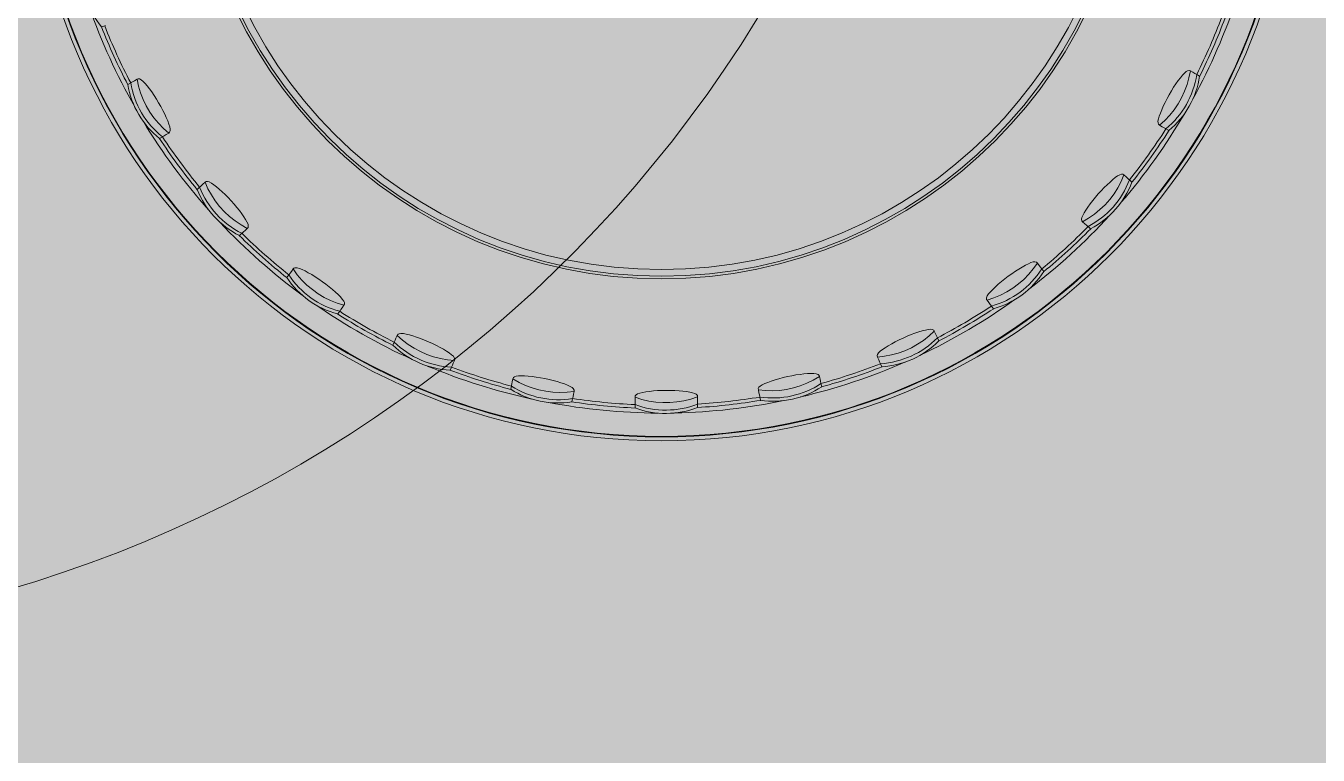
# Model space of a CAD drawing. Header units: millimetres. Extents: x -11451263 to 11578383104, y -507 to 1450429.
# Drawn here: x 12076149 to 12077066, y 1107522 to 1108040 of the extents above; entities that cross this region are included whole.
import ezdxf

# ---------------------------------------------------------------- set-up
doc = ezdxf.new("R2010")
doc.units = ezdxf.units.MM
doc.header["$MEASUREMENT"] = 0
doc.layers.get('0').update_dxf_attribs({"linetype": 'CONTINUOUS', "lineweight": 13})
doc.layers.get('Defpoints').update_dxf_attribs({"color": 5, "linetype": 'CONTINUOUS', "lineweight": 13})
for name, color, linetype, lineweight in [('CUA', 37, 'CONTINUOUS', 13), ('DO DIEN TICH THONG THUY', 141, 'CONTINUOUS', 13), ('KT-Net to mau', 159, 'CONTINUOUS', 18), ('KT-Vat lieu', 250, 'CONTINUOUS', 9), ('SPE-MEP-Plumbing', 90, 'CONTINUOUS', 0)]:
    doc.layers.add(name, color=color, linetype=linetype, lineweight=lineweight)

# ---------------------------------------------------------------- blocks, each defined once
blk = doc.blocks.new('D_1350')
at = {"color": 8}
blk.add_arc((-150.4, 19.3), 1253.7, 168.8268, 251.7373, dxfattribs=at)
blk = doc.blocks.new('binh loc cat (bang)')
for p, q in [((427.81, 424.12), (427.82, 426.49)), ((427.81, 424.12), (427.81, 423.64)), ((427.81, 423.64), (427.81, 422.63)), ((427.81, 422.63), (427.82, 421.05)), ((442.46, 422.49), (437.49, 421.69)), ((447.48, 422.89), (442.46, 422.49)), ((452.52, 422.89), (447.48, 422.89)), ((457.54, 422.49), (452.52, 422.89)), ((462.51, 421.69), (457.54, 422.49)), ((472.18, 426.49), (472.19, 424.12)), ((472.18, 421.03), (472.19, 422.6)), ((472.19, 423.64), (472.19, 424.12)), ((472.19, 422.6), (472.19, 423.64)), ((359.61, 413.12), (354.78, 411.69)), ((364.54, 414.17), (359.61, 413.12)), ((369.54, 414.82), (364.54, 414.17)), ((374.56, 415.07), (369.54, 414.82)), ((379.6, 414.93), (374.56, 415.07)), ((384.59, 414.38), (379.6, 414.93)), ((383.03, 421.78), (383.53, 419.46)), ((383.63, 418.99), (383.53, 419.46)), ((383.84, 417.98), (383.63, 418.99)), ((384.16, 416.44), (383.84, 417.98)), ((384.67, 413.52), (384.12, 412.49)), ((384.59, 414.38), (384.16, 416.44)), ((384.59, 414.38), (384.67, 413.52)), ((427.82, 421.05), (427.82, 418.92)), ((432.6, 420.5), (427.82, 418.92)), ((427.88, 418.18), (427.82, 418.92)), ((428.4, 417.43), (427.88, 418.18)), ((429.66, 416.51), (428.4, 417.43)), ((431.31, 416), (429.66, 416.51)), ((433.29, 415.55), (431.31, 416)), ((437.49, 421.69), (432.6, 420.5)), ((435.58, 415.14), (433.29, 415.55)), ((438.14, 414.8), (435.58, 415.14)), ((440.91, 414.53), (438.14, 414.8)), ((443.85, 414.34), (440.91, 414.53)), ((446.89, 414.22), (443.85, 414.34)), ((450, 414.18), (446.89, 414.22)), ((453.11, 414.22), (450, 414.18)), ((456.15, 414.34), (453.11, 414.22)), ((459.09, 414.53), (456.15, 414.34)), ((461.86, 414.8), (459.09, 414.53)), ((464.42, 415.14), (461.86, 414.8)), ((467.4, 420.5), (462.51, 421.69)), ((466.71, 415.55), (464.42, 415.14)), ((468.69, 416), (466.71, 415.55)), ((472.18, 418.92), (467.4, 420.5)), ((470.34, 416.51), (468.69, 416)), ((471.29, 417.15), (470.34, 416.51)), ((472.07, 418.06), (471.29, 417.15)), ((472.18, 418.92), (472.07, 418.06)), ((472.18, 418.92), (472.18, 421.03)), ((515.38, 413.34), (515.41, 414.38)), ((515.86, 412.52), (515.38, 413.34)), ((515.84, 416.46), (515.41, 414.38)), ((520.4, 414.93), (515.41, 414.38)), ((516.16, 418), (515.84, 416.46)), ((516.37, 419), (516.16, 418)), ((516.47, 419.46), (516.37, 419)), ((516.47, 419.46), (516.97, 421.78)), ((525.44, 415.07), (520.4, 414.93)), ((530.46, 414.82), (525.44, 415.07)), ((535.46, 414.17), (530.46, 414.82)), ((540.39, 413.12), (535.46, 414.17)), ((545.22, 411.69), (540.39, 413.12)), ((340.11, 410.23), (339.63, 412.56)), ((340.11, 410.23), (340.21, 409.77)), ((340.21, 409.77), (340.43, 408.78)), ((340.43, 408.78), (340.76, 407.24)), ((340.76, 407.24), (341.21, 405.15)), ((345.55, 407.69), (341.21, 405.15)), ((341.52, 404.31), (341.21, 405.15)), ((342.29, 403.69), (341.52, 404.31)), ((343.51, 403.18), (342.29, 403.69)), ((350.09, 409.87), (345.55, 407.69)), ((354.78, 411.69), (350.09, 409.87)), ((357.84, 404), (354.92, 403.59)), ((360.84, 404.52), (357.84, 404)), ((363.89, 405.13), (360.84, 404.52)), ((366.92, 405.81), (363.89, 405.13)), ((369.87, 406.56), (366.92, 405.81)), ((372.7, 407.37), (369.87, 406.56)), ((375.36, 408.21), (372.7, 407.37)), ((377.79, 409.07), (375.36, 408.21)), ((379.94, 409.94), (377.79, 409.07)), ((381.79, 410.8), (379.94, 409.94)), ((383.3, 411.64), (381.79, 410.8)), ((384.12, 412.49), (383.3, 411.64)), ((516.7, 411.64), (515.86, 412.52)), ((518.21, 410.8), (516.7, 411.64)), ((520.06, 409.94), (518.21, 410.8)), ((522.21, 409.07), (520.06, 409.94)), ((524.64, 408.21), (522.21, 409.07)), ((527.3, 407.37), (524.64, 408.21)), ((530.13, 406.56), (527.3, 407.37)), ((533.08, 405.81), (530.13, 406.56)), ((536.11, 405.13), (533.08, 405.81)), ((539.16, 404.52), (536.11, 405.13)), ((542.16, 404), (539.16, 404.52)), ((545.08, 403.59), (542.16, 404)), ((549.91, 409.87), (545.22, 411.69)), ((554.45, 407.69), (549.91, 409.87)), ((558.79, 405.15), (554.45, 407.69)), ((558.49, 404.31), (557.49, 403.57)), ((558.79, 405.15), (558.49, 404.31)), ((558.79, 405.15), (559.24, 407.22)), ((559.24, 407.22), (559.57, 408.75)), ((559.57, 408.75), (559.79, 409.76)), ((559.79, 409.76), (559.89, 410.23)), ((560.37, 412.56), (559.89, 410.23)), ((296.8, 398.64), (297.77, 396.48)), ((297.97, 396.04), (297.77, 396.48)), ((298.38, 395.09), (297.97, 396.04)), ((299.02, 393.65), (298.38, 395.09)), ((345.22, 403.03), (343.51, 403.18)), ((347.26, 402.99), (345.22, 403.03)), ((349.59, 403.08), (347.26, 402.99)), ((352.16, 403.27), (349.59, 403.08)), ((354.92, 403.59), (352.16, 403.27)), ((547.84, 403.27), (545.08, 403.59)), ((550.41, 403.08), (547.84, 403.27)), ((552.74, 402.99), (550.41, 403.08)), ((554.78, 403.03), (552.74, 402.99)), ((556.49, 403.18), (554.78, 403.03)), ((557.49, 403.57), (556.49, 403.18)), ((601.63, 395.11), (600.99, 393.67)), ((602.04, 396.05), (601.63, 395.11)), ((602.23, 396.48), (602.04, 396.05)), ((602.23, 396.48), (603.2, 398.64)), ((275.69, 385.3), (271.27, 382.89)), ((280.3, 387.35), (275.69, 385.3)), ((285.05, 389.03), (280.3, 387.35)), ((289.91, 390.32), (285.05, 389.03)), ((294.87, 391.22), (289.91, 390.32)), ((296.24, 386.42), (294.31, 385.12)), ((299.87, 391.72), (294.87, 391.22)), ((297.87, 387.64), (296.24, 386.42)), ((299.17, 388.77), (297.87, 387.64)), ((299.87, 391.72), (299.02, 393.65)), ((299.8, 389.78), (299.17, 388.77)), ((300.12, 390.9), (299.8, 389.78)), ((299.87, 391.72), (300.12, 390.9)), ((599.89, 390.72), (600.13, 391.72)), ((600.18, 389.81), (599.89, 390.72)), ((600.99, 393.67), (600.13, 391.72)), ((605.13, 391.22), (600.13, 391.72)), ((600.83, 388.77), (600.18, 389.81)), ((602.13, 387.64), (600.83, 388.77)), ((603.76, 386.42), (602.13, 387.64)), ((605.69, 385.12), (603.76, 386.42)), ((610.09, 390.32), (605.13, 391.22)), ((614.95, 389.03), (610.09, 390.32)), ((619.7, 387.35), (614.95, 389.03)), ((624.31, 385.3), (619.7, 387.35)), ((628.73, 382.89), (624.31, 385.3)), ((257.22, 378.42), (256.27, 380.59)), ((257.22, 378.42), (257.41, 377.99)), ((257.41, 377.99), (257.83, 377.06)), ((257.83, 377.06), (258.48, 375.62)), ((263.07, 377.06), (259.35, 373.68)), ((267.05, 380.14), (263.07, 377.06)), ((271.27, 382.89), (267.05, 380.14)), ((278.69, 377.14), (275.85, 376.01)), ((281.54, 378.37), (278.69, 377.14)), ((284.36, 379.67), (281.54, 378.37)), ((287.1, 381.02), (284.36, 379.67)), ((289.7, 382.39), (287.1, 381.02)), ((292.12, 383.77), (289.7, 382.39)), ((294.31, 385.12), (292.12, 383.77)), ((607.88, 383.77), (605.69, 385.12)), ((610.3, 382.39), (607.88, 383.77)), ((612.9, 381.02), (610.3, 382.39)), ((615.64, 379.67), (612.9, 381.02)), ((618.46, 378.37), (615.64, 379.67)), ((621.31, 377.14), (618.46, 378.37)), ((624.15, 376.01), (621.31, 377.14)), ((632.95, 380.14), (628.73, 382.89)), ((636.93, 377.06), (632.95, 380.14)), ((640.65, 373.68), (636.93, 377.06)), ((641.51, 375.61), (642.16, 377.04)), ((642.16, 377.04), (642.58, 377.98)), ((642.58, 377.98), (642.78, 378.42)), ((643.73, 380.59), (642.78, 378.42)), ((258.48, 375.62), (259.35, 373.68)), ((259.75, 372.98), (259.35, 373.68)), ((260.65, 372.49), (259.75, 372.98)), ((262.01, 372.23), (260.65, 372.49)), ((263.72, 372.44), (262.01, 372.23)), ((265.72, 372.83), (263.72, 372.44)), ((267.98, 373.39), (265.72, 372.83)), ((270.45, 374.12), (267.98, 373.39)), ((273.09, 375), (270.45, 374.12)), ((275.85, 376.01), (273.09, 375)), ((626.91, 375), (624.15, 376.01)), ((629.55, 374.12), (626.91, 375)), ((632.02, 373.39), (629.55, 374.12)), ((634.28, 372.83), (632.02, 373.39)), ((636.28, 372.44), (634.28, 372.83)), ((637.99, 372.23), (636.28, 372.44)), ((639.05, 372.4), (637.99, 372.23)), ((640.18, 372.92), (639.05, 372.4)), ((640.65, 373.68), (640.18, 372.92)), ((640.65, 373.68), (641.51, 375.61)), ((217.26, 358.08), (218.67, 356.16)), ((681.33, 356.16), (682.74, 358.08)), ((218.95, 355.77), (218.67, 356.16)), ((677.85, 351.01), (678.29, 351.95)), ((677.95, 350.07), (677.85, 351.01)), ((678.36, 348.92), (677.95, 350.07)), ((679.54, 353.68), (678.29, 351.95)), ((683.08, 350.42), (678.29, 351.95)), ((679.4, 347.54), (678.36, 348.92)), ((680.46, 354.95), (679.54, 353.68)), ((681.06, 355.78), (680.46, 354.95)), ((681.33, 356.16), (681.06, 355.78)), ((687.74, 348.51), (683.08, 350.42)), ((680.74, 346), (679.4, 347.54)), ((682.35, 344.33), (680.74, 346)), ((684.22, 342.56), (682.35, 344.33)), ((686.3, 340.71), (684.22, 342.56)), ((688.56, 338.82), (686.3, 340.71)), ((692.23, 346.23), (687.74, 348.51)), ((696.53, 343.6), (692.23, 346.23)), ((700.61, 340.64), (696.53, 343.6)), ((704.43, 337.37), (700.61, 340.64)), ((690.96, 336.93), (688.56, 338.82)), ((693.45, 335.08), (690.96, 336.93)), ((695.98, 333.28), (693.45, 335.08)), ((698.52, 331.59), (695.98, 333.28)), ((701.01, 330.02), (698.52, 331.59)), ((707.98, 333.8), (704.43, 337.37)), ((711.24, 329.96), (707.98, 333.8)), ((718.63, 332), (717.24, 330.07)), ((703.41, 328.61), (701.01, 330.02)), ((705.68, 327.39), (703.41, 328.61)), ((707.77, 326.36), (705.68, 327.39)), ((709.65, 325.57), (707.77, 326.36)), ((711.27, 325.01), (709.65, 325.57)), ((714.18, 325.88), (711.24, 329.96)), ((712.46, 324.97), (711.27, 325.01)), ((713.59, 325.25), (712.46, 324.97)), ((714.18, 325.88), (713.59, 325.25)), ((714.18, 325.88), (715.42, 327.58)), ((715.42, 327.58), (716.35, 328.85)), ((716.35, 328.85), (716.96, 329.68)), ((716.96, 329.68), (717.24, 330.07)), ((745.75, 295.03), (745.85, 295.97)), ((745.92, 293.82), (745.75, 295.03)), ((745.85, 295.97), (746.48, 296.79)), ((746.64, 292.25), (745.92, 293.82)), ((748.06, 298.22), (746.48, 296.79)), ((750.85, 294.3), (746.48, 296.79)), ((749.22, 299.28), (748.06, 298.22)), ((749.98, 299.97), (749.22, 299.28)), ((750.33, 300.28), (749.98, 299.97)), ((750.33, 300.28), (752.1, 301.86)), ((755, 291.46), (750.85, 294.3)), ((747.63, 290.47), (746.64, 292.25)), ((748.87, 288.5), (747.63, 290.47)), ((750.32, 286.37), (748.87, 288.5)), ((751.98, 284.13), (750.32, 286.37)), ((758.92, 288.3), (755, 291.46)), ((762.58, 284.84), (758.92, 288.3)), ((765.95, 281.1), (762.58, 284.84)), ((753.79, 281.82), (751.98, 284.13)), ((755.75, 279.47), (753.79, 281.82)), ((757.79, 277.14), (755.75, 279.47)), ((759.9, 274.86), (757.79, 277.14)), ((769.01, 277.1), (765.95, 281.1)), ((771.75, 272.87), (769.01, 277.1)), ((762.03, 272.67), (759.9, 274.86)), ((764.14, 270.62), (762.03, 272.67)), ((766.2, 268.74), (764.14, 270.62)), ((768.16, 267.07), (766.2, 268.74)), ((769.99, 265.64), (768.16, 267.07)), ((774.13, 268.43), (771.75, 272.87)), ((776.16, 263.83), (774.13, 268.43)), ((777.73, 265.24), (778.9, 266.29)), ((778.9, 266.29), (779.67, 266.98)), ((779.67, 266.98), (780.03, 267.3)), ((781.79, 268.89), (780.03, 267.3)), ((771.66, 264.47), (769.99, 265.64)), ((773.14, 263.58), (771.66, 264.47)), ((774.67, 263.26), (773.14, 263.58)), ((775.58, 263.38), (774.67, 263.26)), ((776.16, 263.83), (775.58, 263.38)), ((776.16, 263.83), (777.73, 265.24)), ((803.55, 229.74), (801.71, 228.67)), ((804.91, 230.53), (803.55, 229.74)), ((805.79, 231.04), (804.91, 230.53)), ((806.2, 231.28), (805.79, 231.04)), ((806.2, 231.28), (808.26, 232.46)), ((800.54, 225.87), (800.63, 227.09)), ((800.92, 224.19), (800.54, 225.87)), ((800.63, 227.09), (800.92, 227.99)), ((800.92, 227.99), (801.71, 228.67)), ((801.52, 222.24), (800.92, 224.19)), ((802.32, 220.06), (801.52, 222.24)), ((805.46, 225.32), (801.71, 228.67)), ((808.94, 221.68), (805.46, 225.32)), ((812.11, 217.77), (808.94, 221.68)), ((803.3, 217.67), (802.32, 220.06)), ((804.45, 215.14), (803.3, 217.67)), ((805.75, 212.5), (804.45, 215.14)), ((807.17, 209.8), (805.75, 212.5)), ((814.97, 213.63), (812.11, 217.77)), ((817.49, 209.26), (814.97, 213.63)), ((808.69, 207.09), (807.17, 209.8)), ((810.27, 204.42), (808.69, 207.09)), ((811.9, 201.84), (810.27, 204.42)), ((813.54, 199.39), (811.9, 201.84)), ((819.65, 204.71), (817.49, 209.26)), ((821.45, 200.01), (819.65, 204.71)), ((815.16, 197.13), (813.54, 199.39)), ((816.73, 195.09), (815.16, 197.13)), ((818.23, 193.3), (816.73, 195.09)), ((819.62, 191.81), (818.23, 193.3)), ((822.86, 195.18), (821.45, 200.01)), ((823.88, 190.25), (822.86, 195.18)), ((827.98, 192.6), (828.39, 192.84)), ((830.44, 194.03), (828.39, 192.84)), ((820.88, 190.64), (819.62, 191.81)), ((821.94, 190.12), (820.88, 190.64)), ((823.09, 189.92), (821.94, 190.12)), ((823.88, 190.25), (823.09, 189.92)), ((823.88, 190.25), (825.71, 191.3)), ((825.71, 191.3), (827.08, 192.08)), ((827.08, 192.08), (827.98, 192.6)), ((839.84, 148.05), (840.31, 149.52)), ((839.87, 146.33), (839.84, 148.05)), ((840.31, 149.52), (841.01, 150.36)), ((841.01, 150.36), (841.56, 150.54)), ((843.59, 151.21), (841.56, 150.54)), ((844.54, 146.49), (841.56, 150.54)), ((845.08, 151.7), (843.59, 151.21)), ((846.05, 152.02), (845.08, 151.7)), ((846.5, 152.17), (846.05, 152.02)), ((846.5, 152.17), (848.76, 152.89)), ((840.05, 144.3), (839.87, 146.33)), ((840.37, 142), (840.05, 144.3)), ((840.84, 139.46), (840.37, 142)), ((841.44, 136.74), (840.84, 139.46)), ((847.18, 142.21), (844.54, 146.49)), ((849.48, 137.73), (847.18, 142.21)), ((851.41, 133.08), (849.48, 137.73)), ((842.16, 133.89), (841.44, 136.74)), ((842.98, 130.95), (842.16, 133.89)), ((843.91, 127.99), (842.98, 130.95)), ((852.97, 128.28), (851.41, 133.08)), ((844.9, 125.05), (843.91, 127.99)), ((845.96, 122.18), (844.9, 125.05)), ((847.05, 119.45), (845.96, 122.18)), ((848.17, 116.9), (847.05, 119.45)), ((854.14, 123.38), (852.97, 128.28)), ((854.92, 118.41), (854.14, 123.38)), ((849.28, 114.58), (848.17, 116.9)), ((850.37, 112.52), (849.28, 114.58)), ((851.42, 110.77), (850.37, 112.52)), ((852.41, 109.36), (851.42, 110.77)), ((855.29, 113.39), (854.92, 118.41)), ((855.27, 108.36), (855.29, 113.39)), ((862.47, 110.69), (860.22, 109.95)), ((853.34, 108.64), (852.41, 109.36)), ((854.43, 108.2), (853.34, 108.64)), ((855.27, 108.36), (854.43, 108.2)), ((855.27, 108.36), (857.28, 109.01)), ((857.28, 109.01), (858.77, 109.49)), ((858.77, 109.49), (859.76, 109.8)), ((859.76, 109.8), (860.22, 109.95)), ((862.1, 63.77), (862.7, 64.87)), ((862.7, 64.87), (863.47, 65.65)), ((863.47, 65.65), (864.31, 65.84)), ((866.42, 66.07), (864.31, 65.84)), ((866.37, 61.26), (864.31, 65.84)), ((867.99, 66.24), (866.42, 66.07)), ((869, 66.35), (867.99, 66.24)), ((869.47, 66.4), (869, 66.35)), ((869.47, 66.4), (871.83, 66.64)), ((861.29, 55.15), (861.36, 57.73)), ((861.31, 52.37), (861.29, 55.15)), ((861.36, 57.73), (861.52, 60.05)), ((861.52, 60.05), (861.77, 62.08)), ((861.77, 62.08), (862.1, 63.77)), ((868.07, 56.52), (866.37, 61.26)), ((869.38, 51.66), (868.07, 56.52)), ((861.42, 49.43), (861.31, 52.37)), ((861.62, 46.39), (861.42, 49.43)), ((861.91, 43.29), (861.62, 46.39)), ((870.31, 46.71), (869.38, 51.66)), ((870.83, 41.7), (870.31, 46.71)), ((862.27, 40.21), (861.91, 43.29)), ((862.71, 37.19), (862.27, 40.21)), ((863.21, 34.29), (862.71, 37.19)), ((870.96, 36.66), (870.83, 41.7)), ((863.77, 31.56), (863.21, 34.29)), ((864.38, 29.06), (863.77, 31.56)), ((865.02, 26.82), (864.38, 29.06)), ((870.01, 26.65), (870.69, 31.63)), ((870.69, 31.63), (870.96, 36.66)), ((865.68, 24.89), (865.02, 26.82)), ((866.35, 23.31), (865.68, 24.89)), ((867.12, 22.4), (866.35, 23.31)), ((868.08, 21.75), (867.12, 22.4)), ((868.94, 21.73), (868.08, 21.75)), ((868.94, 21.73), (870.01, 26.65)), ((868.94, 21.73), (871.04, 21.95)), ((871.04, 21.95), (872.61, 22.11)), ((872.61, 22.11), (873.64, 22.21)), ((873.64, 22.21), (874.11, 22.26)), ((876.47, 22.52), (874.11, 22.26)), ((864.38, -29.06), (865.02, -26.82)), ((865.02, -26.82), (865.68, -24.89)), ((865.68, -24.89), (866.35, -23.31)), ((866.35, -23.31), (867.15, -22.37)), ((867.15, -22.37), (867.91, -21.82)), ((867.91, -21.82), (868.94, -21.73)), ((870.01, -26.65), (868.94, -21.73)), ((871.06, -21.95), (868.94, -21.73)), ((870.69, -31.63), (870.01, -26.65)), ((872.63, -22.11), (871.06, -21.95)), ((873.64, -22.21), (872.63, -22.11)), ((874.11, -22.26), (873.64, -22.21)), ((874.11, -22.26), (876.47, -22.52)), ((862.71, -37.19), (863.21, -34.29)), ((863.21, -34.29), (863.77, -31.56)), ((863.77, -31.56), (864.38, -29.06)), ((870.96, -36.66), (870.69, -31.63)), ((870.83, -41.7), (870.96, -36.66)), ((861.62, -46.39), (861.91, -43.29)), ((861.91, -43.29), (862.27, -40.21)), ((862.27, -40.21), (862.71, -37.19)), ((870.31, -46.71), (870.83, -41.7)), ((861.29, -55.15), (861.31, -52.37)), ((861.31, -52.37), (861.42, -49.43)), ((861.42, -49.43), (861.62, -46.39)), ((868.07, -56.52), (869.38, -51.66)), ((869.38, -51.66), (870.31, -46.71)), ((861.36, -57.73), (861.29, -55.15)), ((861.52, -60.05), (861.36, -57.73)), ((861.77, -62.08), (861.52, -60.05)), ((862.1, -63.77), (861.77, -62.08)), ((862.61, -64.74), (862.1, -63.77)), ((864.31, -65.84), (866.37, -61.26)), ((866.37, -61.26), (868.07, -56.52)), ((863.44, -65.64), (862.61, -64.74)), ((864.31, -65.84), (863.44, -65.64)), ((864.31, -65.84), (866.4, -66.07)), ((866.4, -66.07), (867.97, -66.24)), ((867.97, -66.24), (869, -66.35)), ((869, -66.35), (869.47, -66.4)), ((871.83, -66.64), (869.47, -66.4))]:
    blk.add_line(p, q)
for radius in [450, 447.23, 446.83, 334.98, 333.14, 328.39]:
    blk.add_circle((450, 0), radius)
for centre, radius, start, end in [((373.39, 360.42), 62.11, 81.07517, 122.92483), ((450, 0), 430.33, 90.80821, 101.19179), ((450, 0), 427.12, 92.95582, 99.04418), ((450, 0), 424.7, 92.9955, 99.0045), ((450, 366.1), 62.11, 69.06554, 110.93446), ((450, 368.47), 62.11, 69.07517, 110.92483), ((450, 0), 430.33, 78.80821, 89.19179), ((450, 0), 427.12, 80.95582, 87.04418), ((450, 0), 424.7, 80.9955, 87.0045), ((526.61, 360.42), 62.11, 57.07517, 98.92483), ((450, 0), 430.33, 102.80821, 113.19179), ((373.88, 358.1), 62.11, 81.06554, 122.93446), ((526.12, 358.1), 62.11, 57.06554, 98.93446), ((450, 0), 430.33, 66.80821, 77.19179), ((450, 0), 427.12, 104.95582, 111.04418), ((450, 0), 424.7, 104.9955, 111.0045), ((450, 0), 424.7, 68.9955, 75.0045), ((450, 0), 427.12, 68.95582, 75.04418), ((300.13, 336.61), 62.11, 93.07517, 134.92483), ((301.09, 334.45), 62.11, 93.06554, 134.93446), ((598.91, 334.45), 62.11, 45.06554, 86.93446), ((599.87, 336.61), 62.11, 45.07517, 86.92483), ((450, 0), 430.33, 114.80821, 125.19179), ((450, 0), 430.33, 54.80821, 65.19179), ((450, 0), 427.12, 116.95582, 123.04418), ((450, 0), 424.7, 116.9955, 123.0045), ((450, 0), 424.7, 56.9955, 63.0045), ((450, 0), 427.12, 56.95582, 63.04418), ((233.42, 298.1), 62.11, 105.07517, 146.92483), ((666.58, 298.1), 62.11, 33.07517, 74.92483), ((665.19, 296.18), 62.11, 33.06554, 74.93446), ((450, 0), 430.33, 42.80821, 53.19179), ((450, 0), 427.12, 44.95582, 51.04418), ((450, 0), 424.7, 44.9955, 51.0045), ((722.07, 244.97), 62.11, 21.06554, 62.93446), ((723.83, 246.55), 62.11, 21.07517, 62.92483), ((450, 0), 430.33, 30.80821, 41.19179), ((450, 0), 424.7, 32.9955, 39.0045), ((450, 0), 427.12, 32.95582, 39.04418), ((767.05, 183.05), 62.11, 9.06554, 50.93446), ((769.1, 184.24), 62.11, 9.07517, 50.92483), ((450, 0), 430.33, 18.80821, 29.19179), ((450, 0), 424.7, 20.9955, 27.0045), ((450, 0), 427.12, 20.95582, 27.04418), ((798.18, 113.13), 62.11, 357.06554, 38.93446), ((800.44, 113.86), 62.11, 357.07517, 38.92483), ((450, 0), 430.33, 6.80821, 17.19179), ((450, 0), 427.12, 8.95582, 15.04418), ((450, 0), 424.7, 8.9955, 15.0045), ((814.1, 38.27), 62.11, 345.06554, 26.93446), ((816.45, 38.52), 62.11, 345.07517, 26.92483), ((450, 0), 430.33, 354.80821, 5.19179), ((450, 0), 424.7, 356.9955, 3.0045), ((450, 0), 427.12, 356.95582, 3.04418), ((814.1, -38.27), 62.11, 333.06554, 14.93446), ((816.45, -38.52), 62.11, 333.07517, 14.92483), ((450, 0), 430.33, 342.80821, 353.19179), ((450, 0), 424.7, 344.9955, 351.0045), ((450, 0), 427.12, 344.95582, 351.04418)]:
    blk.add_arc(centre, radius, start, end)
blk = doc.blocks.new('A$C28B845C9')
at = {"layer": 'SPE-MEP-Plumbing', "xscale": -1, "rotation": 144.4550569256111}
blk.add_blockref('binh loc cat (bang)', (2914.08, 4553.16, 0), dxfattribs=at)
blk = doc.blocks.new('l3 hatch north')
at = {"true_color": 0xf28888}
h = blk.add_hatch(color=11, dxfattribs=at)
h.dxf.hatch_style = 1
edge = h.paths.add_edge_path()
edge.add_arc((12067777.96, 1591954.07), 10786.77, 116.688833, 139.659031, ccw=False)
edge.add_arc((12065362.28, 1597191.63), 5025.99, 80.17216, 118.90222, ccw=False)
edge.add_arc((12065360.23, 1597283.58), 4935.76, 51.15696, 79.96644, ccw=False)
edge.add_line((12068455.88, 1601127.89), (12074702.55, 1595959.96))
edge.add_arc((12078138.99, 1599771.03), 5131.61, 227.95899, 237.24787)
edge.add_line((12075362.76, 1595455.25), (12074102.63, 1593929.37))
edge.add_line((12074102.63, 1593929.37), (12080579.5, 1588580.52))
edge.add_arc((12078611.51, 1585300.34), 3825.25, -11.16173, 59.03781, ccw=False)
edge.add_line((12082364.41, 1584559.85), (12080860.2, 1579171.15))
edge.add_arc((12082407.8, 1578761.24), 1600.96, 165.16459, 253.77999)
edge.add_line((12081960.61, 1577224), (12083459.92, 1576800.34))
edge.add_line((12083459.92, 1576800.34), (12083913.78, 1578406.52))
edge.add_line((12083913.78, 1578406.52), (12085010.14, 1578096.72))
edge.add_line((12085010.14, 1578096.72), (12085064.52, 1578289.18))
edge.add_line((12085064.52, 1578289.18), (12087432.52, 1577620.05))
edge.add_line((12087432.52, 1577620.05), (12086925.35, 1575825.25))
edge.add_line((12086925.35, 1575825.25), (12111654.03, 1568830.2))
edge.add_line((12111654.03, 1568830.2), (12097509.92, 1572827.79))
edge.add_line((12097509.92, 1572827.79), (12096694, 1569943.29))
edge.add_line((12096694, 1569943.29), (12082642.29, 1573913.91))
edge.add_arc((12083458.06, 1576800.86), 3000, 230.44883, 254.22122, ccw=False)
edge.add_line((12081547.76, 1574487.7), (12079856.15, 1575884.69))
edge.add_line((12079856.15, 1575884.69), (12074206.97, 1580549.99))
edge.add_line((12074206.97, 1580549.99), (12074525.23, 1580935.38))
edge.add_line((12074525.23, 1580935.38), (12065810.18, 1588132.85))
edge.add_line((12065810.18, 1588132.85), (12050084.27, 1569085.9))
edge.add_line((12050084.27, 1569085.9), (12055250.35, 1564819.56))
edge.add_arc((12057430.84, 1567459.9), 3424.32, 230.44882, 313.33083)
edge.add_line((12059780.64, 1564969.04), (12061886.26, 1567515.47))
edge.add_line((12061886.26, 1567515.47), (12054098.59, 1573946.81))
edge.add_line((12054098.59, 1573946.81), (12055942.53, 1576179.62))
edge.add_line((12055942.53, 1576179.62), (12063730.2, 1569748.27))
edge.add_line((12063730.2, 1569748.27), (12067961.52, 1574871.94))
edge.add_line((12067961.52, 1574871.94), (12068886.78, 1574107.82))
edge.add_line((12068886.78, 1574107.82), (12074206.97, 1580549.99))
edge.add_line((12074206.97, 1580549.99), (12079856.15, 1575884.69))
edge.add_line((12079856.15, 1575884.69), (12081547.76, 1574487.7))
edge.add_arc((12083458.06, 1576800.86), 3000, 230.44883, 254.22122)
edge.add_line((12082642.29, 1573913.91), (12086108.5, 1572934.45))
edge.add_line((12086108.5, 1572934.45), (12084476.83, 1567056.48))
edge.add_line((12084476.83, 1567056.48), (12095035.21, 1564073.22))
edge.add_line((12095035.21, 1564073.22), (12097509.92, 1572827.79))
edge.add_line((12097509.92, 1572827.79), (12111654.03, 1568830.2))
edge.add_line((12111654.03, 1568830.2), (12109283.3, 1560469.19))
edge.add_arc((12093320.71, 1575918.59), 22214.59, 292.793496, 315.935987, ccw=False)
edge.add_arc((12093298.89, 1575950.5), 22252.46, 254.792624, 292.813462, ccw=False)
edge.add_arc((12089313.04, 1565438.09), 11116.08, 224.694292, 260.413304, ccw=False)
edge.add_line((12081410.96, 1557619.89), (12080681.18, 1558229.78))
edge.add_arc((12067930.29, 1542235.32), 20455.02, 51.437935, 56.069187)
edge.add_arc((12067984.14, 1542375.13), 20308.99, 55.975037, 81.903475)
edge.add_arc((12067930.29, 1542235.32), 20455.02, 81.809325, 105.631304)
edge.add_arc((12067938.79, 1542214.18), 20477.66, 105.638269, 128.716096)
edge.add_line((12055130.79, 1558191.98), (12046773.06, 1565076.38))
edge.add_line((12046773.06, 1565076.38), (12043207.18, 1560758.5))
edge.add_line((12043207.18, 1560758.5), (12045674.56, 1558720.84))
edge.add_line((12045674.56, 1558720.84), (12047075.45, 1560417.16))
edge.add_line((12047075.45, 1560417.16), (12052958.18, 1555559.07))
edge.add_line((12052958.18, 1555559.07), (12049171.29, 1550969.88))
edge.add_line((12049171.29, 1550969.88), (12047185.11, 1548562.9))
edge.add_arc((12038306.35, 1559726.13), 14263.6, 285.19234, 308.497261, ccw=False)
edge.add_line((12042044.27, 1545961.02), (12033444.61, 1542693.7))
edge.add_arc((12032076.87, 1546537.06), 4079.48, 184.64306, 289.5892, ccw=False)
edge.add_arc((12089443.33, 1544277.48), 61462.84, 171.7570062, 178.2011574, ccw=False)
edge.add_arc((12090395.2, 1544187.72), 62417.77, 165.1780988, 171.8007352, ccw=False)
edge.add_arc((12070027.31, 1550023.57), 41236.95, 159.167013, 165.777288, ccw=False)
edge.add_arc((12037505.71, 1561823.84), 6666.57, 146.372654, 154.543605, ccw=False)
edge.add_line((12031954.75, 1565515.71), (12037146.87, 1571794.02))
edge.add_line((12037146.87, 1571794.02), (12039596.78, 1574760.6))
edge.add_arc((12040213.7, 1574251.19), 800.05, 50.45444, 140.4522, ccw=False)
edge.add_line((12040723.08, 1574868.13), (12041981.89, 1573828.55))
edge.add_arc((12042393.29, 1574455.74), 750.08, 236.73741, 318.61248)
edge.add_line((12042956.04, 1573959.83), (12047186.29, 1579082.21))
edge.add_arc((12045700.6, 1579824.37), 1660.74, 333.4561, 379.35022)
edge.add_arc((12051091.76, 1582096.74), 4194.09, 142.31596, 204.24266, ccw=False)
edge.add_line((12047772.58, 1584660.61), (12047967.93, 1584897.15))
edge.add_line((12047967.93, 1584897.15), (12059556.23, 1598936.73))

msp = doc.modelspace()

# ---------------------------------------------------------------- hatches: boundary and pattern name
at = {"layer": 'DO DIEN TICH THONG THUY'}
h = msp.add_hatch(dxfattribs=at)
h.set_pattern_fill('ANSI31', color=256, scale=2000)
edge = h.paths.add_edge_path(flags=16)
edge.add_arc((12046298.28, 1104856.84), 765, 0, 360)
edge = h.paths.add_edge_path(flags=16)
edge.add_line((12053072.73, 1119286.73), (12047077.57, 1112027.23))
edge.add_line((12047077.57, 1112027.23), (12048247.13, 1111061.37))
edge.add_line((12048247.13, 1111061.37), (12057113.96, 1106798.08))
edge.add_arc((12058428.26, 1109531.57), 3033.04, 244.32116, 324.72506)
edge.add_line((12060904.41, 1107779.99), (12071494.05, 1104787.66))
edge.add_line((12071494.05, 1104787.66), (12073160.94, 1110686.67))
edge.add_line((12073160.94, 1110686.67), (12059094.86, 1114661.34))
edge.add_arc((12059906.56, 1117533.86), 2985, 230.44883, 254.22122, ccw=False)
edge.add_line((12058005.81, 1115232.26), (12053082.28, 1119298.29))
edge.add_line((12053082.28, 1119298.29), (12053072.73, 1119286.73))
edge = h.paths.add_edge_path()
edge.add_line((12050542.74, 1134649.84), (12057104.85, 1129240.33))
edge.add_arc((12054124.91, 1125625.47), 4684.79, -4.03959, 50.49931, ccw=False)
edge.add_line((12058798.06, 1125295.44), (12057294.26, 1119908.19))
edge.add_arc((12058830.14, 1119479.46), 1594.6, 164.4034, 254.54118)
edge.add_arc((11615597.41, -483238.91), 1661282.85, 73.88096281, 74.54118492, ccw=False)
edge.add_line((12076825.8, 1112733.86), (12074356.16, 1103994))
edge.add_arc((12071483.64, 1104805.69), 2985, 254.21964, 344.22123, ccw=False)
edge.add_line((12070671.87, 1101933.19), (12064668.17, 1103629.84))
edge.add_arc((12063032.39, 1097841.54), 6015, 74.219636, 138.643142)
edge.add_line((12058517.48, 1101815.93), (12056458.11, 1099476.49))
edge.add_arc((12044377.47, 1082961.62), 20461.74, 53.814497, 128.656979)
edge.add_line((12031595.91, 1098940.19), (12031375.26, 1099122.41))
edge.add_line((12031375.26, 1099122.41), (12032508.1, 1100494.17))
edge.add_line((12032508.1, 1100494.17), (12029709.2, 1102805.64))
edge.add_line((12029709.2, 1102805.64), (12031855.09, 1105404.08))
edge.add_line((12031855.09, 1105404.08), (12032857.45, 1104576.29))
edge.add_line((12032857.45, 1104576.29), (12034417.53, 1106465.38))
edge.add_line((12034417.53, 1106465.38), (12035882.53, 1105255.52))
edge.add_line((12035882.53, 1105255.52), (12038334.1, 1108224.09))
edge.add_line((12038334.1, 1108224.09), (12040030.64, 1106823))
edge.add_line((12040030.64, 1106823), (12041832.7, 1109005.09))
edge.add_line((12041832.7, 1109005.09), (12040136.14, 1110406.18))
edge.add_line((12040136.14, 1110406.18), (12044412.03, 1115583.82))
edge.add_line((12044412.03, 1115583.82), (12045337.29, 1114819.7))
edge.add_line((12045337.29, 1114819.7), (12052736.42, 1123779.24))
edge.add_arc((12051182.74, 1125062.32), 2015, 320.44883, 410.44883)
edge.add_line((12052465.82, 1126616), (12046834.87, 1131266.25))
edge.add_arc((12045551.79, 1129712.57), 2015, 50.44883, 137.15988)
edge.add_line((12044074.28, 1131082.68), (12012044.18, 1092298.34))
edge.add_line((12012044.18, 1092298.34), (12009831.25, 1094125.87))
edge.add_line((12009831.25, 1094125.87), (12047475.49, 1139708.97))
edge.add_line((12047475.49, 1139708.97), (12051778.49, 1136173.58))
edge.add_line((12051778.49, 1136173.58), (12051504.15, 1135839.97))
edge.add_arc((12051028.77, 1135240.61), 765, 51.58066, 230.44246)
edge.add_arc((12051028.77, 1135240.6), 765, 230.44246, 230.55561)
at = {"layer": 'KT-Vat lieu'}
h = msp.add_hatch(dxfattribs=at)
h.set_pattern_fill('ANSI31', color=256)
h.set_pattern_definition([(45, (0, 0), (-0.0883883476483, 0.0883883476483), [])])
edge = h.paths.add_edge_path(flags=0)
edge.add_arc((12046298.28, 1104856.84), 765, 0, 360)
edge = h.paths.add_edge_path(flags=17)
edge.add_line((12050552.28, 1134661.42), (12057114.39, 1129251.9))
edge.add_arc((12054124.91, 1125625.47), 4699.79, -4.05811, 50.49931, ccw=False)
edge.add_line((12058812.92, 1125292.87), (12057308.7, 1119904.15))
edge.add_arc((12058830.14, 1119479.46), 1579.6, 164.4034, 254.54118)
edge.add_arc((11615597.41, -483238.91), 1661297.85, 73.88044855, 74.54118492, ccw=False)
edge.add_line((12076844.29, 1112744.13), (12074370.6, 1103989.92))
edge.add_arc((12071483.64, 1104805.69), 3000, 254.21964, 344.22123, ccw=False)
edge.add_line((12070667.79, 1101918.76), (12064664.09, 1103615.41))
edge.add_arc((12063032.39, 1097841.54), 6000, 74.219636, 138.643142)
edge.add_line((12058528.74, 1101806.02), (12056470.26, 1099467.6))
edge.add_arc((12044377.47, 1082961.62), 20461.74, 53.772325, 128.699884)
edge.add_line((12031583.95, 1098930.62), (12031354.14, 1099120.4))
edge.add_line((12031354.14, 1099120.4), (12032486.98, 1100492.15))
edge.add_line((12032486.98, 1100492.15), (12029688.09, 1102803.62))
edge.add_line((12029688.09, 1102803.62), (12031853.08, 1105425.19))
edge.add_line((12031853.08, 1105425.19), (12032855.43, 1104597.41))
edge.add_line((12032855.43, 1104597.41), (12034415.51, 1106486.5))
edge.add_line((12034415.51, 1106486.5), (12035880.52, 1105276.64))
edge.add_line((12035880.52, 1105276.64), (12038332.08, 1108245.2))
edge.add_line((12038332.08, 1108245.2), (12040028.63, 1106844.12))
edge.add_line((12040028.63, 1106844.12), (12041811.58, 1109003.07))
edge.add_line((12041811.58, 1109003.07), (12040115.02, 1110404.17))
edge.add_line((12040115.02, 1110404.17), (12044410.01, 1115604.94))
edge.add_line((12044410.01, 1115604.94), (12045335.28, 1114840.82))
edge.add_line((12045335.28, 1114840.82), (12052724.85, 1123788.79))
edge.add_arc((12051182.74, 1125062.32), 2000, 320.44883, 410.44883)
edge.add_line((12052456.27, 1126604.43), (12046825.32, 1131254.69))
edge.add_arc((12045551.79, 1129712.57), 2000, 50.44883, 137.14756)
edge.add_line((12044085.57, 1131072.8), (12012046.2, 1092277.23))
edge.add_line((12012046.2, 1092277.23), (12009810.14, 1094123.85))
edge.add_line((12009810.14, 1094123.85), (12047473.45, 1139730.06))
edge.add_line((12047473.45, 1139730.06), (12051799.61, 1136175.65))
edge.add_line((12051799.61, 1136175.65), (12051506.28, 1135818.95))
edge.add_arc((12051028.77, 1135240.61), 750, 50.45494, 230.44246)
edge.add_arc((12051028.77, 1135240.6), 750, 230.44246, 230.55617)
edge = h.paths.add_edge_path(flags=0)
edge.add_arc((12063032.39, 1097841.54), 6000, 74.219636, 138.643142)
edge.add_arc((12063032.39, 1097841.54), 6000, 74.219636, 138.643142, ccw=False)
edge = h.paths.add_edge_path(flags=0)
edge.add_arc((12051182.74, 1125062.32), 2000, -39.55117, 50.44883, ccw=False)
edge.add_arc((12051182.74, 1125062.32), 2000, 320.44883, 410.44883)
edge = h.paths.add_edge_path(flags=0)
edge.add_arc((12051028.77, 1135240.61), 750, 50.45494, 230.44246, ccw=False)
edge.add_arc((12051028.77, 1135240.61), 750, 50.45494, 230.44246)
edge = h.paths.add_edge_path(flags=17)
edge.add_line((12050552.28, 1134661.42), (12057114.39, 1129251.9))
edge.add_arc((12054124.91, 1125625.47), 4699.79, 355.94189, 410.49931)
edge.add_line((12058812.92, 1125292.87), (12057308.7, 1119904.15))
edge.add_arc((12058830.14, 1119479.46), 1579.6, 164.4034, 254.54118)
edge.add_arc((11615597.41, -483238.91), 1661297.85, 73.88044855, 74.54118492)
edge.add_line((12076844.29, 1112744.13), (12074370.6, 1103989.92))
edge.add_arc((12071483.64, 1104805.69), 3000, 254.21964, 344.22123)
edge.add_line((12070667.79, 1101918.76), (12064664.09, 1103615.41))
edge.add_arc((12063032.39, 1097841.54), 6000, 74.219636, 138.643142)
edge.add_line((12058528.74, 1101806.02), (12056470.26, 1099467.6))
edge.add_arc((12044377.47, 1082961.62), 20461.74, 53.772325, 128.699884)
edge.add_line((12031583.95, 1098930.62), (12031354.14, 1099120.4))
edge.add_line((12031354.14, 1099120.4), (12032486.98, 1100492.15))
edge.add_line((12032486.98, 1100492.15), (12029688.09, 1102803.62))
edge.add_line((12029688.09, 1102803.62), (12031853.08, 1105425.19))
edge.add_line((12031853.08, 1105425.19), (12032855.43, 1104597.41))
edge.add_line((12032855.43, 1104597.41), (12034415.51, 1106486.5))
edge.add_line((12034415.51, 1106486.5), (12035880.52, 1105276.64))
edge.add_line((12035880.52, 1105276.64), (12038332.08, 1108245.2))
edge.add_line((12038332.08, 1108245.2), (12040028.63, 1106844.12))
edge.add_line((12040028.63, 1106844.12), (12041811.58, 1109003.07))
edge.add_line((12041811.58, 1109003.07), (12040115.02, 1110404.17))
edge.add_line((12040115.02, 1110404.17), (12044410.01, 1115604.94))
edge.add_line((12044410.01, 1115604.94), (12045335.28, 1114840.82))
edge.add_line((12045335.28, 1114840.82), (12052724.85, 1123788.79))
edge.add_arc((12051182.74, 1125062.32), 2000, 320.44883, 410.44883)
edge.add_line((12052456.27, 1126604.43), (12046825.32, 1131254.69))
edge.add_arc((12045551.79, 1129712.57), 2000, 50.44883, 137.14756)
edge.add_line((12044085.57, 1131072.8), (12012046.2, 1092277.23))
edge.add_line((12012046.2, 1092277.23), (12009810.14, 1094123.85))
edge.add_line((12009810.14, 1094123.85), (12047473.45, 1139730.06))
edge.add_line((12047473.45, 1139730.06), (12051799.61, 1136175.65))
edge.add_line((12051799.61, 1136175.65), (12051506.28, 1135818.95))
edge.add_arc((12051028.77, 1135240.61), 750, 50.45494, 230.44246)
edge.add_arc((12051028.77, 1135240.6), 750, 230.44246, 230.55617)
edge = h.paths.add_edge_path(flags=0)
edge.add_arc((12045551.79, 1129712.57), 2000, 50.44883, 137.14756)
edge.add_arc((12045551.79, 1129712.57), 2000, 50.44883, 137.14756)
edge = h.paths.add_edge_path(flags=0)
edge.add_arc((12058830.14, 1119479.46), 1579.6, 164.4034, 254.54118)
edge.add_arc((12058830.14, 1119479.46), 1579.6, 164.4034, 254.54118)
edge = h.paths.add_edge_path(flags=0)
edge.add_line((12058812.92, 1125292.87), (12057308.7, 1119904.15))
edge.add_line((12058812.92, 1125292.87), (12057308.7, 1119904.15))
edge = h.paths.add_edge_path(flags=0)
edge.add_arc((12054124.91, 1125625.47), 4699.79, 355.94189, 410.49931)
edge.add_arc((12054124.91, 1125625.47), 4699.79, 355.94189, 410.49931)
edge = h.paths.add_edge_path(flags=0)
edge.add_line((12050552.28, 1134661.42), (12057114.39, 1129251.9))
edge.add_line((12050552.28, 1134661.42), (12057114.39, 1129251.9))
edge = h.paths.add_edge_path(flags=0)
edge.add_arc((12051028.77, 1135240.6), 750, 230.44246, 230.55617)
edge.add_arc((12051028.77, 1135240.6), 750, 230.44246, 230.55617)
edge = h.paths.add_edge_path(flags=0)
edge.add_arc((11615597.41, -483238.91), 1661297.85, 73.88044855, 74.54118492)
edge.add_arc((11615597.41, -483238.91), 1661297.85, 73.88044855, 74.54118492)
edge = h.paths.add_edge_path(flags=0)
edge.add_line((12070667.79, 1101918.76), (12064664.09, 1103615.41))
edge.add_line((12070667.79, 1101918.76), (12064664.09, 1103615.41))
edge = h.paths.add_edge_path(flags=0)
edge.add_arc((12071483.64, 1104805.69), 3000, 254.21964, 344.22123)
edge.add_arc((12071483.64, 1104805.69), 3000, 254.21964, 344.22123)
edge = h.paths.add_edge_path(flags=0)
edge.add_line((12076844.29, 1112744.13), (12074370.6, 1103989.92))
edge.add_line((12076844.29, 1112744.13), (12074370.6, 1103989.92))
edge = h.paths.add_edge_path(flags=0)
edge.add_line((12045335.28, 1114840.82), (12052724.85, 1123788.79))
edge.add_line((12045335.28, 1114840.82), (12052724.85, 1123788.79))
edge = h.paths.add_edge_path(flags=0)
edge.add_line((12044410.01, 1115604.94), (12045335.28, 1114840.82))
edge.add_line((12044410.01, 1115604.94), (12045335.28, 1114840.82))
edge = h.paths.add_edge_path(flags=0)
edge.add_line((12040115.02, 1110404.17), (12044410.01, 1115604.94))
edge.add_line((12040115.02, 1110404.17), (12044410.01, 1115604.94))
edge = h.paths.add_edge_path(flags=0)
edge.add_line((12041811.58, 1109003.07), (12040115.02, 1110404.17))
edge.add_line((12041811.58, 1109003.07), (12040115.02, 1110404.17))
edge = h.paths.add_edge_path(flags=0)
edge.add_line((12040028.63, 1106844.12), (12041811.58, 1109003.07))
edge.add_line((12040028.63, 1106844.12), (12041811.58, 1109003.07))
edge = h.paths.add_edge_path(flags=0)
edge.add_line((12038332.08, 1108245.2), (12040028.63, 1106844.12))
edge.add_line((12038332.08, 1108245.2), (12040028.63, 1106844.12))
edge = h.paths.add_edge_path(flags=0)
edge.add_line((12035880.52, 1105276.64), (12038332.08, 1108245.2))
edge.add_line((12035880.52, 1105276.64), (12038332.08, 1108245.2))
edge = h.paths.add_edge_path(flags=0)
edge.add_line((12034415.51, 1106486.5), (12035880.52, 1105276.64))
edge.add_line((12034415.51, 1106486.5), (12035880.52, 1105276.64))
edge = h.paths.add_edge_path(flags=0)
edge.add_line((12032855.43, 1104597.41), (12034415.51, 1106486.5))
edge.add_line((12032855.43, 1104597.41), (12034415.51, 1106486.5))
edge = h.paths.add_edge_path(flags=0)
edge.add_line((12031853.08, 1105425.19), (12032855.43, 1104597.41))
edge.add_line((12031853.08, 1105425.19), (12032855.43, 1104597.41))
edge = h.paths.add_edge_path(flags=0)
edge.add_line((12029688.09, 1102803.62), (12031853.08, 1105425.19))
edge.add_line((12029688.09, 1102803.62), (12031853.08, 1105425.19))
edge = h.paths.add_edge_path(flags=0)
edge.add_line((12032486.98, 1100492.15), (12029688.09, 1102803.62))
edge.add_line((12032486.98, 1100492.15), (12029688.09, 1102803.62))
edge = h.paths.add_edge_path(flags=0)
edge.add_line((12031354.14, 1099120.4), (12032486.98, 1100492.15))
edge.add_line((12031354.14, 1099120.4), (12032486.98, 1100492.15))
edge = h.paths.add_edge_path(flags=0)
edge.add_line((12031583.95, 1098930.62), (12031354.14, 1099120.4))
edge.add_line((12031583.95, 1098930.62), (12031354.14, 1099120.4))
edge = h.paths.add_edge_path(flags=0)
edge.add_arc((12044377.47, 1082961.62), 20461.74, 53.772325, 128.699884)
edge.add_arc((12044377.47, 1082961.62), 20461.74, 53.772325, 128.699884)
edge = h.paths.add_edge_path(flags=0)
edge.add_line((12058528.74, 1101806.02), (12056470.26, 1099467.6))
edge.add_line((12058528.74, 1101806.02), (12056470.26, 1099467.6))
edge = h.paths.add_edge_path(flags=0)
edge.add_line((12052456.27, 1126604.43), (12046825.32, 1131254.69))
edge.add_line((12052456.27, 1126604.43), (12046825.32, 1131254.69))
edge = h.paths.add_edge_path(flags=0)
edge.add_line((12051799.61, 1136175.65), (12051506.28, 1135818.95))
edge.add_line((12051799.61, 1136175.65), (12051506.28, 1135818.95))
edge = h.paths.add_edge_path(flags=0)
edge.add_line((12047473.45, 1139730.06), (12051799.61, 1136175.65))
edge.add_line((12047473.45, 1139730.06), (12051799.61, 1136175.65))
edge = h.paths.add_edge_path(flags=0)
edge.add_line((12009810.14, 1094123.85), (12047473.45, 1139730.06))
edge.add_line((12009810.14, 1094123.85), (12047473.45, 1139730.06))
edge = h.paths.add_edge_path(flags=0)
edge.add_line((12012046.2, 1092277.23), (12009810.14, 1094123.85))
edge.add_line((12012046.2, 1092277.23), (12009810.14, 1094123.85))
edge = h.paths.add_edge_path(flags=0)
edge.add_line((12044085.57, 1131072.8), (12012046.2, 1092277.23))
edge.add_line((12044085.57, 1131072.8), (12012046.2, 1092277.23))
edge = h.paths.add_edge_path(flags=0)
edge.add_line((12053084.3, 1119277.17), (12047098.69, 1112029.25))
edge.add_line((12047098.69, 1112029.25), (12048255.27, 1111074.1))
edge.add_line((12048255.27, 1111074.1), (12057120.46, 1106811.6))
edge.add_arc((12058428.26, 1109531.57), 3018.04, 244.32116, 324.9262)
edge.add_line((12060898.26, 1107797.31), (12071483.69, 1104806.17))
edge.add_line((12071483.69, 1104806.17), (12073142.43, 1110676.31))
edge.add_line((12073142.43, 1110676.31), (12059090.79, 1114646.91))
edge.add_arc((12059906.56, 1117533.86), 3000, 230.44883, 254.22122, ccw=False)
edge.add_line((12057996.26, 1115220.7), (12053084.3, 1119277.17))
edge.add_line((12053084.3, 1119277.17), (12053084.3, 1119277.17))

# ---------------------------------------------------------------- block references
at = {"layer": 'CUA', "xscale": 0.740740971124165, "yscale": 0.740740971124165, "zscale": 0.740740971124165, "rotation": 89.94837060163992}
msp.add_blockref('D_1350', (12075891.07, 1108642.57), dxfattribs=at)
at = {"layer": 'Defpoints'}
msp.add_blockref('A$C28B845C9', (12073319.99, 1103903.74), dxfattribs=at)
at = {"layer": 'KT-Net to mau'}
msp.add_blockref('l3 hatch north', (-23551.5, -459267, 0), dxfattribs=at)

doc.saveas('drawing.dxf')
